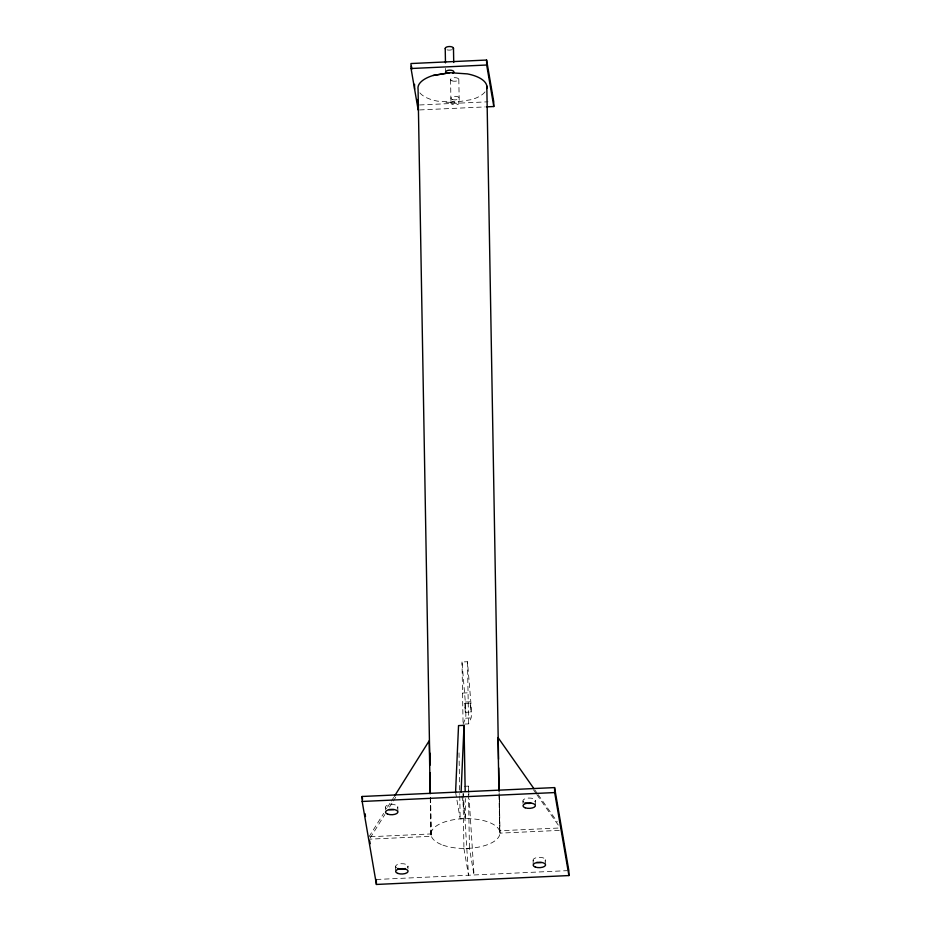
<?xml version="1.0" encoding="UTF-8"?>
<svg xmlns="http://www.w3.org/2000/svg" width="931" height="931" viewBox="0 0 931 931"><rect width="100%" height="100%" fill="white"/><g stroke="black" fill="none" stroke-linecap="round" stroke-linejoin="round"><path stroke-width="0.7" stroke-dasharray="4.66 3.49" d="M464.848 703.44L465.244 712.32L470.818 712.075L470.818 707.06L470.411 703.196L464.848 703.44L465.314 712.331M470.341 703.196L470.818 712.075M463.079 724.143L465.605 718.185A10.346 0.617 87.4 0 0 465.325 702.032L461.997 661.976L467.49 661.732L470.818 701.776A10.346 0.617 87.4 0 1 471.109 717.929L468.584 723.899L463.079 724.143L461.997 661.976M369.002 836.794L383.677 813.38M387.54 807.224L390.636 802.289M391.404 801.067L393.72 797.367M370.189 837.935L384.864 814.52M389.495 807.13L392.579 802.196M393.359 800.974L395.675 797.273M419.52 104.97L488.007 101.805M419.613 109.939L485.249 106.914M462.532 693.06L468.037 692.815M465.325 702.032L470.818 701.776M465.605 718.185L471.109 717.929M464.232 786.311L468.351 786.125L469.084 797.588M455.585 792.165L460.158 818.838L465.663 818.593L465.314 798.507M370.445 836.725L430.878 833.943L431.286 836.306L369.409 839.168M499.004 794.899L499.633 830.766L561.498 827.903M499.633 830.766L500.028 833.129L561.905 830.277M462.986 793.608L463.941 848.548L469.445 848.292L474.019 874.965L469.177 799.019M376.333 879.481L567.375 870.66M419.893 92.879A34.47 14.896 -1 0 0 437.454 101.142L454.98 102.329L471.819 99.559A34.47 14.896 -1 0 0 485.167 91.715M445.996 102.259L454.98 102.352M534.766 789.849L537.268 793.41M538.106 794.608L557.32 821.957M533.498 789.837L536.012 793.41M536.838 794.597L558.565 825.518M461.811 796.121L465.663 818.593M463.941 848.548L468.526 875.221L463.312 793.538M545.485 859.72L545.543 863.444M535.302 800.439L535.395 805.408M533.102 860.279L533.172 864.015M522.931 801.009L522.978 803.488M499.412 797.273L500.028 833.129M499.144 792.688L499.831 831.953M458.82 79.263L459.227 102.887M467.49 661.732L468.584 723.899M468.351 786.125L469.445 848.292M450.569 79.635L450.976 103.26M459.006 752.853L459.739 794.457M459.763 795.889L460.158 818.838M445.577 68.417L445.635 72.141M430.611 797.576L431.286 836.306M430.425 797.308L431.088 835.119M430.25 798.076L430.878 833.943M407.987 866.063L408.022 868.553M397.805 806.781L397.898 811.762M395.605 866.633L395.675 870.369M385.434 807.352L385.481 809.842M523.99 802.301A6.203 2.677 -1 0 1 528.657 798.053A6.203 2.677 -1 0 1 534.708 801.812M386.493 808.655A6.203 2.677 -1 0 1 391.16 804.407A6.203 2.677 -1 0 1 397.211 808.155M533.428 860.966A6.203 2.677 -1 0 1 539.654 857.323A6.203 2.677 -1 0 1 544.879 861.094M396.664 867.936A6.203 2.677 -1 0 1 401.342 863.689A6.203 2.677 -1 0 1 407.382 867.436M451.675 49.774A4.131 1.792 -1 0 1 446.647 49.715M451.966 101.956L451.384 102.352A4.131 1.792 -1 0 0 455.41 104.854A4.131 1.792 -1 0 0 458.518 102.014L457.808 101.677A4.131 1.792 -1 0 0 451.966 101.956M442.947 845.139A34.47 14.896 -1 0 0 499.319 835.84A34.47 14.896 -1 0 0 454.107 819.629A34.47 14.896 -1 0 0 442.947 845.139M452.315 99.489A4.131 1.792 -1 0 0 459.076 98.372A4.131 1.792 -1 0 0 453.653 96.428A4.131 1.792 -1 0 0 452.315 99.489M451.989 80.846A4.131 1.792 -1 0 0 458.75 79.729A4.131 1.792 -1 0 0 453.327 77.785A4.131 1.792 -1 0 0 451.989 80.846"/><path stroke-width="1.4" d="M455.585 792.165L458.541 725.586L464.034 725.342L465.186 791.327M461.089 791.909L464.034 725.342M394.5 796.133L429.249 740.692L430.18 793.771M452.897 73.072L453.49 72.676A4.131 1.792 -1 0 0 449.452 70.174A4.131 1.792 -1 0 0 446.345 73.002L447.055 73.34M429.866 765.317L418.066 89.12A34.47 14.896 -1 0 1 433.043 75.492L449.894 72.688L467.42 73.898A34.47 14.896 -1 0 1 486.727 88.55M433.043 75.492L449.894 72.711M486.669 106.844L493.802 106.518L493.721 101.537L486.599 60.05L410.978 63.541L411.06 68.51L418.182 110.009L418.112 106.274M411.06 68.51L486.68 65.019L493.802 106.518M362.089 796.482L554.585 787.591L568.829 870.59L568.911 875.559L376.415 884.45L362.171 801.463L362.089 796.482L362.578 799.345M362.171 801.463L554.667 792.572L568.911 875.559M533.928 788.662L498.004 737.515L498.923 790.594M411.444 66.299L411.921 69.069M417.146 99.501L417.623 102.27M365.033 813.659L365.522 816.522M369.7 840.844L370.189 843.707M554.585 787.591L554.667 792.572M486.599 60.05L486.68 65.019M486.808 85.943L498.562 759.242M498.713 767.959L499.121 791.234M453.478 48.133L453.723 62.482M445.227 48.517L445.472 62.866M429.831 753.098L430.029 764.572M429.994 772.59L430.343 792.956M414.539 84.29L414.621 89.26M376.333 879.481L376.415 884.45M541.33 862.502A6.203 2.677 -1 0 1 536.582 862.455M405.288 868.518A6.203 2.677 -1 0 1 397.746 868.437M531.159 803.22A6.203 2.677 -1 0 1 525.061 802.813M393.662 809.574A6.203 2.677 -1 0 1 388.925 809.528M445.449 48.971A4.131 1.792 -1 0 1 449.58 46.538A4.131 1.792 -1 0 1 453.071 49.052M525.154 807.782A6.203 2.677 -1 0 0 535.302 806.106A6.203 2.677 -1 0 0 527.155 803.197A6.203 2.677 -1 0 0 525.154 807.782M387.657 814.136A6.203 2.677 -1 0 0 397.805 812.46A6.203 2.677 -1 0 0 389.67 809.539A6.203 2.677 -1 0 0 387.657 814.136M535.325 867.064A6.203 2.677 -1 0 0 545.473 865.388A6.203 2.677 -1 0 0 537.338 862.467A6.203 2.677 -1 0 0 535.325 867.064M397.828 873.418A6.203 2.677 -1 0 0 407.976 871.742A6.203 2.677 -1 0 0 399.841 868.821A6.203 2.677 -1 0 0 397.828 873.418"/></g></svg>
